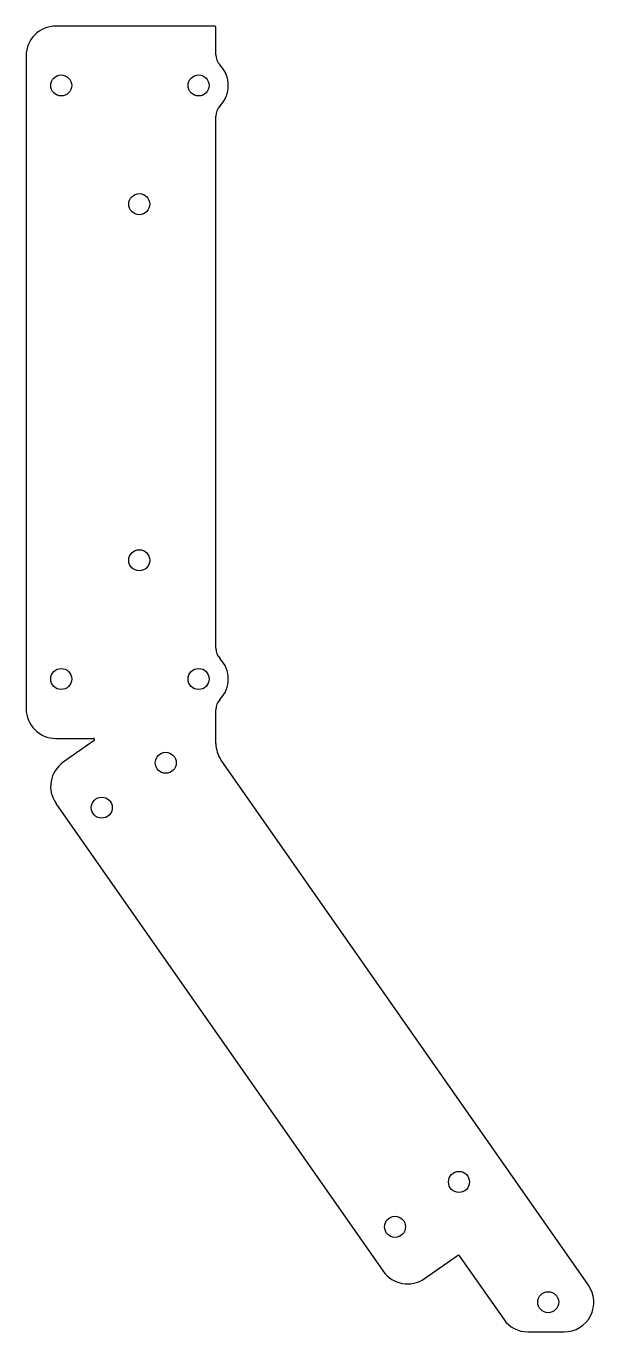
# Model space of a CAD drawing. Header units: inches. Extents: x -0.6 to 4.2, y -5 to 6.
import ezdxf

# ---------------------------------------------------------------- set-up
doc = ezdxf.new("R2010")
doc.units = ezdxf.units.IN
doc.header["$MEASUREMENT"] = 0

msp = doc.modelspace()

# ---------------------------------------------------------------- linework, layer by layer
at = {"color": 7, "linetype": 'Continuous', "lineweight": 25}
for p, q in [((0.99, 6), (-0.35, 6)), ((1, 5.759), (1, 5.99)), ((-0.6, 5.75), (-0.6, 0.25)), ((1, 0.759), (1, 5.241)), ((1, -0.042), (1, 0.241)), ((-0.35, 0), (-0.032, 0)), ((-0.026, -0.018), (-0.287, -0.201)), ((4.141, -4.607), (1.045, -0.185)), ((-0.348, -0.549), (2.411, -4.489)), ((2.759, -4.551), (3.046, -4.35)), ((3.046, -4.35), (3.426, -4.893)), ((3.631, -5), (3.936, -5))]:
    msp.add_line(p, q, dxfattribs=at)
for centre in [(-0.304, 5.5), (0.854, 5.5), (0.354, 4.5), (0.354, 1.5), (-0.304, 0.5), (0.854, 0.5), (0.577, -0.206), (0.038, -0.584), (3.049, -3.737), (2.51, -4.115), (3.801, -4.75)]:
    msp.add_circle(centre, 0.0886, dxfattribs=at)
for centre, radius, start, end in [((-0.35, 5.75), 0.25, 90, 180), ((0.99, 5.99), 0.01, 0, 90), ((1.125, 5.759), 0.125, 180, 223.7801), ((0.854, 5.5), 0.25, 316.2199, 43.7801), ((1.125, 5.241), 0.125, 136.2199, 180), ((1.125, 0.759), 0.125, 180, 223.7801), ((0.854, 0.5), 0.25, 316.2199, 43.7801), ((-0.35, 0.25), 0.25, 180, 270), ((1.125, 0.241), 0.125, 136.2199, 180), ((-0.032, -0.01), 0.01, 305, 90), ((1.25, -0.042), 0.25, 180, 215), ((-0.143, -0.406), 0.25, 125, 215), ((2.616, -4.346), 0.25, 215, 305), ((3.936, -4.75), 0.25, 270, 35), ((3.631, -4.75), 0.25, 215, 270)]:
    msp.add_arc(centre, radius, start, end, dxfattribs=at)

doc.saveas('drawing.dxf')
